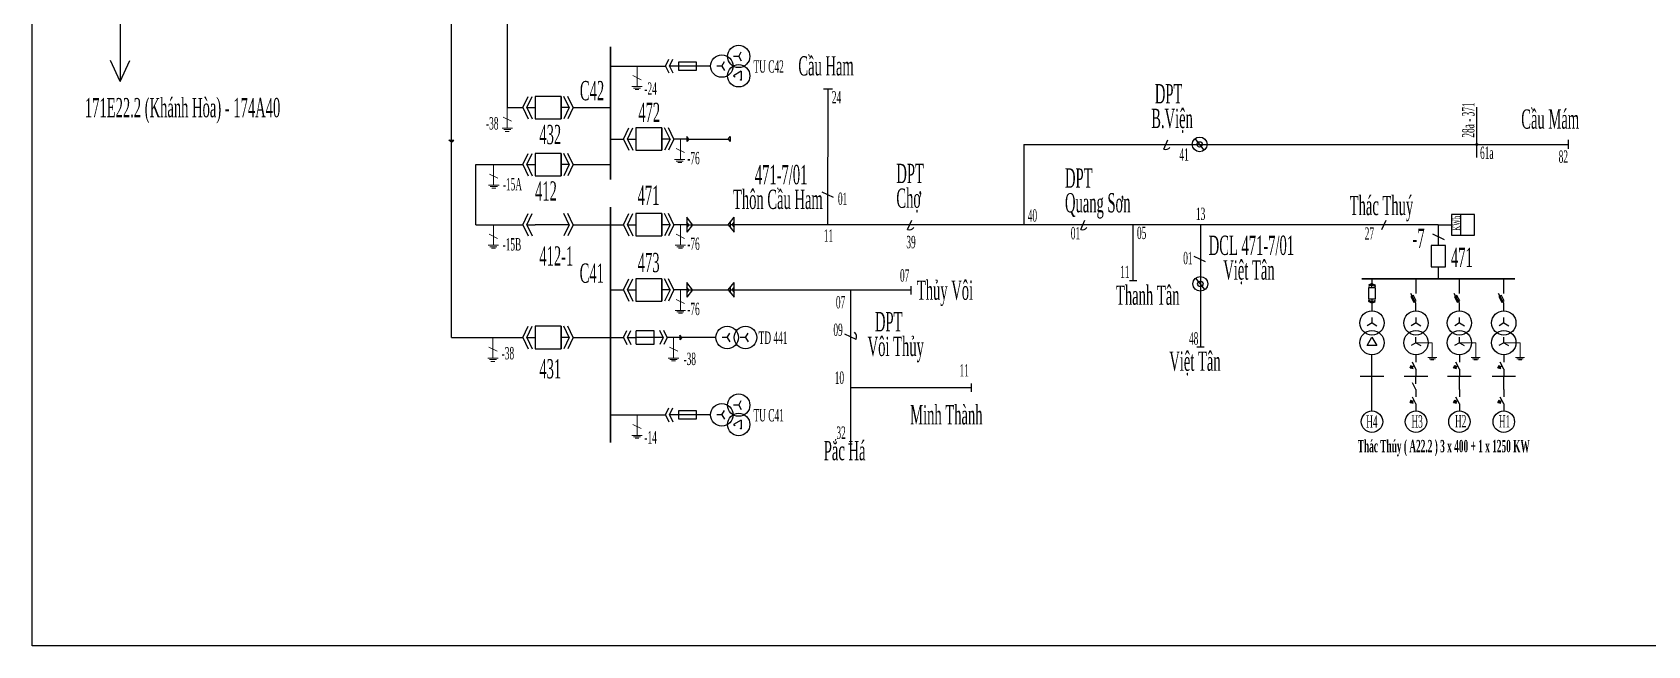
# Model space of a CAD drawing. Header units: inches. Extents: x 5954 to 16840, y 1852 to 5708.
# Drawn here: x 14500 to 15159, y 1852 to 2103 of the extents above; entities that cross this region are included whole.
import ezdxf

# ---------------------------------------------------------------- set-up
doc = ezdxf.new("R2010")
doc.units = ezdxf.units.IN
doc.header["$LTSCALE"] = 0.007
doc.header["$MEASUREMENT"] = 0
doc.layers.get('0').update_dxf_attribs({"color": 8, "lineweight": 25})
for name, color, linetype, lineweight in [('0.4+6kV', 6, 'Continuous', 25), ('DZ 22+10', 170, 'Continuous', 25), ('DZ 35', 30, 'Continuous', 25), ('DZ110', 1, 'Continuous', 25), ('TC 22', 170, 'Continuous', 35), ('Tiep dat', 7, 'Continuous', 15)]:
    doc.layers.add(name, color=color, linetype=linetype, lineweight=lineweight)
doc.layers.add('Chu', color=7, linetype='Continuous')
doc.layers.add('so', color=7, linetype='Continuous')
doc.styles.add('chu', font='times.ttf', dxfattribs={"width": 0.5, "height": 0.2})

msp = doc.modelspace()

# ---------------------------------------------------------------- hatches: boundary and pattern name
at = {"layer": '0.4+6kV'}
for points in [[(15063.41, 1965.18), (15063.04, 1965.86), (15062.68, 1966.54), (15062.2, 1965.41)], [(15081.15, 1965.18), (15080.79, 1965.86), (15080.42, 1966.54), (15079.94, 1965.41)], [(15099.27, 1965.18), (15098.91, 1965.86), (15098.54, 1966.54), (15098.06, 1965.41)], [(15063.41, 1951), (15063.04, 1951.68), (15062.68, 1952.36), (15062.2, 1951.23)], [(15081.15, 1951), (15080.79, 1951.68), (15080.42, 1952.36), (15079.94, 1951.23)], [(15099.27, 1951), (15098.91, 1951.68), (15098.54, 1952.36), (15098.06, 1951.23)]]:
    msp.add_hatch(color=256, dxfattribs=at).paths.add_polyline_path(points)
at = {"layer": 'DZ 22+10'}
h = msp.add_hatch(color=170, dxfattribs=at)
h.paths.add_polyline_path([(15089.4, 2057.11), (15089.4, 2056.7), (15089.81, 2056.7, 0.414214)])
h.paths.add_polyline_path([(15088.99, 2056.7, 0.414214), (15089.4, 2056.29), (15089.4, 2056.7)])
h.paths.add_polyline_path([(15088.99, 2056.7), (15089.4, 2056.7), (15089.4, 2057.11, 0.414214)])
h.paths.add_polyline_path([(15089.4, 2056.7), (15089.4, 2056.29, 0.414214), (15089.81, 2056.7)])
h = msp.add_hatch(color=170, dxfattribs=at)
h.paths.add_polyline_path([(14801.56, 2023.99, 0.414214), (14801.45, 2023.89), (14801.56, 2023.89)], flags=17)
h.paths.add_polyline_path([(14801.67, 2023.89, 0.414214), (14801.56, 2023.99), (14801.56, 2023.89), (14801.45, 2023.89, 1)])

# ---------------------------------------------------------------- linework, layer by layer
at = {"color": 0}
msp.add_lwpolyline([(16839.72, 1851.86), (14499.79, 1851.86), (14499.79, 3531.81), (16839.72, 3531.81)], close=True, dxfattribs=at)
at = {"layer": '0.4+6kV', "color": 20, "ltscale": 0.06}
for p, q in [((14978.16, 2054.34), (14974.42, 2059.06)), ((14978.16, 2054.34), (14974.42, 2059.06)), ((14978.44, 1997.36), (14974.69, 2002.08))]:
    msp.add_line(p, q, dxfattribs=at)
at = {"layer": '0.4+6kV'}
for p, q in [((15044.65, 1974.53), (15046.62, 1977.96)), ((15048.6, 1974.53), (15044.65, 1974.53)), ((15046.62, 1977.96), (15048.6, 1974.53)), ((15064.58, 1975.67), (15062.61, 1974.53)), ((15064.58, 1975.67), (15064.58, 1977.96)), ((15064.58, 1975.67), (15066.56, 1974.53)), ((15082.32, 1975.67), (15080.35, 1974.53)), ((15082.32, 1975.67), (15082.32, 1977.96)), ((15082.32, 1975.67), (15084.3, 1974.53)), ((15100.44, 1975.67), (15098.47, 1974.53)), ((15100.44, 1975.67), (15100.44, 1977.96)), ((15100.44, 1975.67), (15102.42, 1974.53)), ((15046.62, 1961.96), (15046.62, 1970.71)), ((15062.2, 1965.41), (15062.68, 1966.54)), ((15062.2, 1965.41), (15063.41, 1965.18)), ((15062.76, 1966.38), (15063.04, 1965.86)), ((15063.04, 1965.86), (15063.85, 1966.29)), ((15063.41, 1965.18), (15063.04, 1965.86)), ((15064.58, 1964.92), (15063.11, 1967.67)), ((15064.58, 1970.71), (15064.58, 1967.75)), ((15079.94, 1965.41), (15080.42, 1966.54)), ((15079.94, 1965.41), (15081.15, 1965.18)), ((15080.51, 1966.38), (15080.79, 1965.86)), ((15080.79, 1965.86), (15081.59, 1966.29)), ((15081.15, 1965.18), (15080.79, 1965.86)), ((15082.32, 1964.92), (15080.85, 1967.67)), ((15082.32, 1970.71), (15082.32, 1967.75)), ((15098.06, 1965.41), (15098.54, 1966.54)), ((15098.06, 1965.41), (15099.27, 1965.18)), ((15098.63, 1966.38), (15098.91, 1965.86)), ((15098.91, 1965.86), (15099.71, 1966.29)), ((15099.27, 1965.18), (15098.91, 1965.86)), ((15100.44, 1964.92), (15098.97, 1967.67)), ((15100.44, 1970.71), (15100.44, 1967.75)), ((15041.81, 1961.96), (15051.43, 1961.96)), ((15046.62, 1947.78), (15046.62, 1961.96)), ((15059.77, 1961.96), (15069.39, 1961.96)), ((15064.58, 1956.53), (15063.11, 1959.28)), ((15064.58, 1964.92), (15064.58, 1961.96)), ((15064.58, 1958.87), (15064.58, 1961.96)), ((15077.52, 1961.96), (15087.13, 1961.96)), ((15082.32, 1964.92), (15082.32, 1961.96)), ((15082.32, 1956.53), (15082.32, 1961.96)), ((15095.64, 1961.96), (15105.25, 1961.96)), ((15100.44, 1964.92), (15100.44, 1961.96)), ((15100.44, 1956.53), (15100.44, 1961.96)), ((15062.2, 1951.23), (15062.68, 1952.36)), ((15062.76, 1952.2), (15063.04, 1951.68)), ((15063.04, 1951.68), (15063.85, 1952.11)), ((15064.58, 1950.74), (15063.11, 1953.48)), ((15064.58, 1956.53), (15064.58, 1953.57)), ((15079.94, 1951.23), (15080.42, 1952.36)), ((15080.51, 1952.2), (15080.79, 1951.68)), ((15080.79, 1951.68), (15081.59, 1952.11)), ((15082.32, 1950.74), (15080.85, 1953.48)), ((15082.32, 1956.53), (15082.32, 1953.57)), ((15098.06, 1951.23), (15098.54, 1952.36)), ((15098.63, 1952.2), (15098.91, 1951.68)), ((15098.91, 1951.68), (15099.71, 1952.11)), ((15100.44, 1950.74), (15098.97, 1953.48)), ((15100.44, 1956.53), (15100.44, 1953.57)), ((15062.2, 1951.23), (15063.41, 1951)), ((15063.41, 1951), (15063.04, 1951.68)), ((15064.58, 1950.74), (15064.58, 1947.78)), ((15079.94, 1951.23), (15081.15, 1951)), ((15081.15, 1951), (15080.79, 1951.68)), ((15082.32, 1950.74), (15082.32, 1947.78)), ((15098.06, 1951.23), (15099.27, 1951)), ((15099.27, 1951), (15098.91, 1951.68)), ((15100.44, 1950.74), (15100.44, 1947.78))]:
    msp.add_line(p, q, dxfattribs=at)
at = {"layer": '0.4+6kV', "color": 20, "ltscale": 0.06}
for centre, radius in [((14976.29, 2056.7), 3.01), ((14976.29, 2056.7), 3.01), ((14976.29, 2056.7), 1.11), ((14976.56, 1999.72), 3.01), ((14976.56, 1999.72), 1.11)]:
    msp.add_circle(centre, radius, dxfattribs=at)
at = {"layer": '0.4+6kV'}
for centre, radius in [((15046.62, 1975.67), 4.96), ((15064.58, 1975.67), 4.96), ((15082.32, 1975.67), 4.96), ((15100.44, 1975.67), 4.96), ((15046.62, 1943.4), 4.38), ((15046.62, 1943.4), 4.38), ((15064.58, 1943.4), 4.38), ((15064.58, 1943.4), 4.38), ((15082.32, 1943.4), 4.38), ((15082.32, 1943.4), 4.38), ((15100.44, 1943.4), 4.38), ((15100.44, 1943.4), 4.38)]:
    msp.add_circle(centre, radius, dxfattribs=at)
at = {"layer": 'DZ 22+10', "color": 170}
for p, q in [((14693.67, 2139.86), (14693.67, 2071.73)), ((14670.87, 2058.38), (14670.87, 2116.62)), ((14758.24, 2088.71), (14759.61, 2091.54)), ((14759.86, 2088.71), (14761.24, 2091.54)), ((14763.59, 2090.32), (14763.59, 2087.1)), ((14770.89, 2090.32), (14763.59, 2090.32)), ((14770.89, 2087.1), (14770.89, 2090.32)), ((14781.26, 2088.71), (14782.31, 2090.53)), ((14788.12, 2092.67), (14786.02, 2092.67)), ((14788.12, 2092.67), (14789.18, 2094.5)), ((14788.12, 2092.67), (14789.18, 2090.85)), ((14735.86, 2088.71), (14758.24, 2088.71)), ((14758.24, 2088.71), (14759.61, 2085.88)), ((14759.86, 2088.71), (14761.24, 2085.88)), ((14776.68, 2088.71), (14759.86, 2088.71)), ((14763.59, 2087.1), (14770.89, 2087.1)), ((14781.26, 2088.71), (14779.15, 2088.71)), ((14781.26, 2088.71), (14782.31, 2086.89)), ((14789.18, 2086.57), (14786.02, 2084.75)), ((14786.02, 2084.75), (14786.69, 2084.35)), ((14789.18, 2086.57), (14789.18, 2082.92)), ((14788.62, 2083.24), (14789.18, 2082.92)), ((14826.48, 2079.29), (14822.76, 2079.29)), ((14824.57, 2023.89), (14824.59, 2079.3)), ((14693.67, 2071.73), (14699.99, 2071.73)), ((14699.99, 2071.73), (14702.21, 2076.31)), ((14699.99, 2071.73), (14702.21, 2067.15)), ((14701.61, 2071.73), (14703.83, 2076.31)), ((14701.61, 2071.73), (14704.99, 2071.73)), ((14701.61, 2071.73), (14703.83, 2067.15)), ((14715.6, 2076.31), (14715.6, 2067.15)), ((14718.35, 2071.73), (14715.6, 2071.73)), ((14718.97, 2071.73), (14715.6, 2071.73)), ((14718.97, 2071.73), (14716.75, 2076.31)), ((14718.97, 2071.73), (14716.75, 2067.15)), ((14720.59, 2071.73), (14718.37, 2076.31)), ((14720.59, 2071.73), (14718.37, 2067.15)), ((14720.59, 2071.73), (14735.86, 2071.73)), ((15089.4, 2051.4), (15089.4, 2071.88)), ((14670.87, 2057.58), (14669.85, 2058.38)), ((14669.85, 2058.38), (14671.88, 2058.38)), ((14670.87, 2057.58), (14669.85, 2058.38)), ((14669.85, 2058.38), (14671.88, 2058.38)), ((14670.87, 2057.58), (14671.88, 2058.38)), ((14670.87, 2057.58), (14671.88, 2058.38)), ((14670.87, 1977.8), (14670.87, 2057.58)), ((14735.86, 2058.91), (14741.11, 2058.91)), ((14741.11, 2058.91), (14743.33, 2063.49)), ((14741.11, 2058.91), (14743.33, 2054.33)), ((14742.73, 2058.91), (14744.95, 2063.49)), ((14742.73, 2058.91), (14746.1, 2058.91)), ((14742.73, 2058.91), (14744.95, 2054.33)), ((14756.71, 2063.49), (14756.71, 2054.33)), ((14759.46, 2058.91), (14756.71, 2058.91)), ((14760.09, 2058.91), (14756.71, 2058.91)), ((14760.09, 2058.91), (14757.87, 2063.49)), ((14760.09, 2058.91), (14757.87, 2054.33)), ((14761.71, 2058.91), (14759.49, 2063.49)), ((14761.71, 2058.91), (14759.49, 2054.33)), ((14766.95, 2058.91), (14761.71, 2058.91)), ((14767.75, 2058.91), (14766.95, 2059.92)), ((14766.95, 2059.92), (14766.95, 2057.9)), ((14767.75, 2058.91), (14766.95, 2057.9)), ((14767.75, 2058.91), (14783.84, 2058.91)), ((14783.84, 2058.91), (14784.64, 2059.92)), ((14783.84, 2058.91), (14784.64, 2057.9)), ((14784.64, 2059.92), (14784.64, 2057.9)), ((14961.64, 2054.81), (14963.33, 2058.6)), ((15126.68, 2058.56), (15126.68, 2054.85)), ((14699.99, 2048.45), (14702.21, 2053.03)), ((14701.61, 2048.45), (14703.83, 2053.03)), ((14715.6, 2053.03), (14715.6, 2043.87)), ((14718.97, 2048.45), (14716.75, 2053.03)), ((14720.59, 2048.45), (14718.37, 2053.03)), ((14904.55, 2056.7), (14904.55, 2023.89)), ((14904.55, 2056.7), (15126.68, 2056.7)), ((14680.84, 2048.45), (14699.99, 2048.45)), ((14680.84, 2023.89), (14680.84, 2048.45)), ((14699.99, 2048.45), (14702.21, 2043.87)), ((14701.61, 2048.45), (14704.99, 2048.45)), ((14701.61, 2048.45), (14703.83, 2043.87)), ((14718.35, 2048.45), (14715.6, 2048.45)), ((14718.97, 2048.45), (14715.6, 2048.45)), ((14718.97, 2048.45), (14716.75, 2043.87)), ((14720.59, 2048.45), (14718.37, 2043.87)), ((14720.59, 2048.45), (14735.86, 2048.45)), ((14826.79, 2034.94), (14822.22, 2037.16)), ((14699.99, 2023.89), (14702.21, 2028.46)), ((14701.61, 2023.89), (14703.83, 2028.46)), ((14718.97, 2023.89), (14716.75, 2028.46)), ((14720.59, 2023.89), (14718.37, 2028.46)), ((14741.11, 2023.89), (14743.33, 2028.46)), ((14742.73, 2023.89), (14744.95, 2028.46)), ((14756.71, 2028.46), (14756.71, 2019.31)), ((14760.09, 2023.89), (14757.87, 2028.46)), ((14761.71, 2023.89), (14759.49, 2028.46)), ((14769.34, 2023.89), (14766.95, 2026.92)), ((14766.95, 2026.92), (14766.95, 2020.85)), ((14767.75, 2023.89), (14766.95, 2024.9)), ((14766.95, 2024.9), (14766.95, 2022.87)), ((14767.75, 2023.89), (14766.95, 2024.9)), ((14766.95, 2024.9), (14766.95, 2022.87)), ((14783.84, 2023.89), (14786.23, 2026.92)), ((14783.84, 2023.89), (14784.64, 2024.9)), ((14784.64, 2024.9), (14784.64, 2022.87)), ((14785.43, 2023.89), (14786.23, 2024.9)), ((14786.23, 2020.85), (14786.23, 2026.92)), ((14786.23, 2022.87), (14786.23, 2024.9)), ((14857.08, 2021.99), (14858.77, 2025.78)), ((14927.72, 2021.99), (14929.4, 2025.78)), ((15050.69, 2021.99), (15052.38, 2025.78)), ((15082.88, 2019.68), (15082.88, 2028.09)), ((14680.84, 2023.89), (14699.99, 2023.89)), ((14699.99, 2023.89), (14702.21, 2019.31)), ((14701.61, 2023.89), (14704.99, 2023.89)), ((14701.61, 2023.89), (14703.83, 2019.31)), ((14718.35, 2023.89), (14704.99, 2023.89)), ((14718.97, 2023.89), (14715.6, 2023.89)), ((14718.97, 2023.89), (14716.75, 2019.31)), ((14720.59, 2023.89), (14718.37, 2019.31)), ((14720.59, 2023.89), (14735.86, 2023.89)), ((14735.86, 2023.89), (14741.11, 2023.89)), ((14741.11, 2023.89), (14743.33, 2019.31)), ((14742.73, 2023.89), (14746.1, 2023.89)), ((14742.73, 2023.89), (14744.95, 2019.31)), ((14759.46, 2023.89), (14756.71, 2023.89)), ((14760.09, 2023.89), (14756.71, 2023.89)), ((14760.09, 2023.89), (14757.87, 2019.31)), ((14761.71, 2023.89), (14759.49, 2019.31)), ((14766.95, 2023.89), (14761.71, 2023.89)), ((14767.75, 2023.89), (14766.95, 2022.87)), ((14767.75, 2023.89), (14766.95, 2022.87)), ((14769.34, 2023.89), (14766.95, 2020.85)), ((14767.75, 2023.89), (14783.84, 2023.89)), ((14783.84, 2023.89), (14784.64, 2022.87)), ((14783.84, 2023.89), (14786.23, 2020.85)), ((15073.69, 2023.89), (14784.64, 2023.89)), ((14785.43, 2023.89), (14786.23, 2022.87)), ((14949.18, 2001.02), (14949.18, 2023.89)), ((14976.6, 2023.89), (14976.6, 1973.87)), ((15071.36, 2020.18), (15076.03, 2017.91)), ((15073.69, 2023.89), (15073.69, 2015.41)), ((15073.69, 2023.89), (15079.14, 2023.89)), ((15070.78, 2015.41), (15070.78, 2006.65)), ((15076.61, 2015.41), (15070.78, 2015.41)), ((15076.61, 2006.65), (15076.61, 2015.41)), ((14978.64, 2008.66), (14974.06, 2010.88)), ((15070.78, 2006.65), (15076.61, 2006.65)), ((15073.69, 2006.65), (15073.69, 2001.84)), ((14741.11, 1997.26), (14743.33, 2001.84)), ((14742.73, 1997.26), (14744.95, 2001.84)), ((14756.71, 2001.84), (14756.71, 1992.68)), ((14760.09, 1997.26), (14757.87, 2001.84)), ((14761.71, 1997.26), (14759.49, 2001.84)), ((14769.34, 1997.26), (14766.95, 2000.3)), ((14766.95, 2000.3), (14766.95, 1994.22)), ((14767.75, 1997.26), (14766.95, 1998.27)), ((14766.95, 1998.27), (14766.95, 1996.25)), ((14767.74, 1997.26), (14766.95, 1998.27)), ((14766.95, 1998.27), (14766.95, 1996.25)), ((14783.84, 1997.26), (14786.23, 2000.3)), ((14783.84, 1997.26), (14784.64, 1998.27)), ((14784.64, 1998.27), (14784.64, 1996.25)), ((14785.43, 1997.26), (14786.23, 1998.27)), ((14786.23, 1994.22), (14786.23, 2000.3)), ((14786.23, 1996.25), (14786.23, 1998.27)), ((14858.39, 1998.75), (14858.39, 1995.36)), ((14950.69, 2001.02), (14947.66, 2001.02)), ((15046.62, 1999.87), (15045.16, 1999.16)), ((15046.62, 1999.33), (15045.16, 1998.62)), ((15045.16, 1998.05), (15045.16, 1993.67)), ((15048.08, 1998.05), (15045.16, 1998.05)), ((15046.62, 2001.84), (15046.62, 1999.87)), ((15046.62, 1999.87), (15048.08, 1999.16)), ((15046.62, 1999.33), (15048.08, 1998.62)), ((15046.62, 1998.05), (15046.62, 1999.33)), ((15048.08, 1993.67), (15048.08, 1998.05)), ((15064.64, 1995.74), (15064.64, 2001.84)), ((15082.38, 1995.74), (15082.38, 2001.84)), ((15100.5, 1995.74), (15100.5, 2001.84)), ((14735.86, 1997.26), (14741.11, 1997.26)), ((14741.11, 1997.26), (14743.33, 1992.68)), ((14742.73, 1997.26), (14746.1, 1997.26)), ((14742.73, 1997.26), (14744.95, 1992.68)), ((14759.46, 1997.26), (14756.71, 1997.26)), ((14760.09, 1997.26), (14756.71, 1997.26)), ((14760.09, 1997.26), (14757.87, 1992.68)), ((14761.71, 1997.26), (14759.49, 1992.68)), ((14766.95, 1997.26), (14761.71, 1997.26)), ((14767.75, 1997.26), (14766.95, 1996.25)), ((14767.74, 1997.26), (14766.95, 1996.25)), ((14769.34, 1997.26), (14766.95, 1994.22)), ((14767.75, 1997.26), (14783.84, 1997.26)), ((14783.84, 1997.26), (14784.64, 1996.25)), ((14783.84, 1997.26), (14786.23, 1994.22)), ((14784.64, 1997.26), (14833.76, 1997.26)), ((14785.43, 1997.26), (14786.23, 1996.25)), ((14833.76, 1997.26), (14858.39, 1997.26)), ((14833.76, 1997.26), (14833.76, 1934.42)), ((15045.16, 1993.67), (15048.08, 1993.67)), ((15046.62, 1992.4), (15045.16, 1993.11)), ((15046.62, 1991.86), (15045.16, 1992.56)), ((15046.62, 1993.67), (15046.62, 1992.4)), ((15046.62, 1992.4), (15048.08, 1993.11)), ((15046.62, 1991.86), (15048.08, 1992.56)), ((15046.62, 1991.86), (15046.62, 1988.73)), ((15064.57, 1991.83), (15062.43, 1995.79)), ((15063.55, 1995), (15062.55, 1994.49)), ((15062.55, 1994.49), (15063.69, 1992.28)), ((15064.69, 1992.79), (15063.55, 1995)), ((15063.69, 1992.28), (15064.69, 1992.79)), ((15064.58, 1988.73), (15064.58, 1991.83)), ((15082.31, 1991.85), (15080.17, 1995.81)), ((15081.29, 1995.03), (15080.3, 1994.51)), ((15080.3, 1994.51), (15081.43, 1992.3)), ((15082.43, 1992.81), (15081.29, 1995.03)), ((15081.43, 1992.3), (15082.43, 1992.81)), ((15082.32, 1988.73), (15082.32, 1991.83)), ((15100.44, 1991.83), (15098.3, 1995.79)), ((15099.43, 1995), (15098.43, 1994.49)), ((15098.43, 1994.49), (15099.57, 1992.28)), ((15100.56, 1992.79), (15099.43, 1995)), ((15099.57, 1992.28), (15100.56, 1992.79)), ((15100.44, 1988.73), (15100.44, 1991.83)), ((15046.68, 1983.74), (15046.68, 1986.02)), ((15064.64, 1983.74), (15064.64, 1986.02)), ((15082.39, 1983.74), (15082.39, 1986.02)), ((15100.51, 1983.74), (15100.51, 1986.02)), ((14699.99, 1977.8), (14702.21, 1982.38)), ((14701.61, 1977.8), (14703.83, 1982.38)), ((14715.6, 1982.38), (14715.6, 1973.23)), ((14718.97, 1977.8), (14716.75, 1982.38)), ((14720.59, 1977.8), (14718.37, 1982.38)), ((14741.11, 1977.8), (14742.48, 1980.63)), ((14742.73, 1977.8), (14744.1, 1980.63)), ((14753.65, 1980.57), (14746.34, 1980.57)), ((14746.34, 1975.04), (14746.34, 1980.57)), ((14753.65, 1975.04), (14753.65, 1980.57)), ((14757.29, 1977.8), (14755.92, 1980.63)), ((14758.91, 1977.8), (14757.54, 1980.63)), ((14764.95, 1977.8), (14764.16, 1978.82)), ((14764.16, 1978.82), (14764.16, 1976.79)), ((14783.43, 1977.8), (14784.48, 1979.63)), ((14790.9, 1977.8), (14791.95, 1979.63)), ((14836.05, 1976.97), (14831.47, 1979.19)), ((15046.68, 1983.74), (15044.71, 1982.6)), ((15046.68, 1983.74), (15048.66, 1982.6)), ((15064.64, 1983.74), (15062.67, 1982.6)), ((15064.64, 1983.74), (15066.62, 1982.6)), ((15082.39, 1983.74), (15080.41, 1982.6)), ((15082.39, 1983.74), (15084.36, 1982.6)), ((15100.51, 1983.74), (15098.53, 1982.6)), ((15100.51, 1983.74), (15102.48, 1982.6)), ((14670.87, 1977.8), (14699.99, 1977.8)), ((14699.99, 1977.8), (14702.21, 1973.23)), ((14701.61, 1977.8), (14704.99, 1977.8)), ((14701.61, 1977.8), (14703.83, 1973.23)), ((14718.35, 1977.8), (14715.6, 1977.8)), ((14718.97, 1977.8), (14715.6, 1977.8)), ((14718.97, 1977.8), (14716.75, 1973.23)), ((14720.59, 1977.8), (14718.37, 1973.23)), ((14720.59, 1977.8), (14735.86, 1977.8)), ((14735.86, 1977.8), (14741.11, 1977.8)), ((14741.11, 1977.8), (14742.48, 1974.97)), ((14742.73, 1977.8), (14744.1, 1974.97)), ((14742.73, 1977.8), (14746.34, 1977.8)), ((14757.26, 1977.8), (14746.34, 1977.8)), ((14746.34, 1975.04), (14753.65, 1975.04)), ((14757.29, 1977.8), (14755.92, 1974.97)), ((14758.91, 1977.8), (14757.54, 1974.97)), ((14764.16, 1977.8), (14758.91, 1977.8)), ((14764.95, 1977.8), (14764.16, 1976.79)), ((14775.5, 1977.8), (14764.95, 1977.8)), ((14778.85, 1977.8), (14775.5, 1977.8)), ((14783.43, 1977.8), (14781.32, 1977.8)), ((14783.43, 1977.8), (14784.48, 1975.98)), ((14790.9, 1977.8), (14788.79, 1977.8)), ((14790.9, 1977.8), (14791.95, 1975.98)), ((14978.11, 1973.87), (14975.09, 1973.87)), ((14882.99, 1959.04), (14882.99, 1955.65)), ((14788.12, 1950.18), (14789.18, 1952)), ((14833.76, 1957.35), (14882.99, 1957.35)), ((14735.86, 1946.21), (14758.24, 1946.21)), ((14758.24, 1946.21), (14759.61, 1949.04)), ((14758.24, 1946.21), (14759.61, 1943.38)), ((14759.86, 1946.21), (14761.24, 1949.04)), ((14759.86, 1946.21), (14761.24, 1943.38)), ((14776.68, 1946.21), (14759.86, 1946.21)), ((14763.59, 1947.82), (14763.59, 1944.61)), ((14770.89, 1947.82), (14763.59, 1947.82)), ((14770.89, 1944.61), (14770.89, 1947.82)), ((14781.26, 1946.21), (14779.15, 1946.21)), ((14781.26, 1946.21), (14782.31, 1948.04)), ((14781.26, 1946.21), (14782.31, 1944.39)), ((14788.12, 1950.18), (14786.02, 1950.18)), ((14788.12, 1950.18), (14789.18, 1948.35)), ((14763.59, 1944.61), (14770.89, 1944.61)), ((14789.18, 1944.07), (14786.02, 1942.25)), ((14786.02, 1942.25), (14786.69, 1941.86)), ((14788.62, 1940.74), (14789.18, 1940.42)), ((14789.18, 1944.07), (14789.18, 1940.42)), ((14833.01, 1934.42), (14834.5, 1934.42))]:
    msp.add_line(p, q, dxfattribs=at)
for points in [[(14704.99, 2076.31), (14704.99, 2067.15), (14715.6, 2067.15), (14715.6, 2076.31)], [(14746.1, 2063.49), (14746.1, 2054.33), (14756.71, 2054.33), (14756.71, 2063.49)], [(14704.99, 2053.03), (14704.99, 2043.87), (14715.6, 2043.87), (14715.6, 2053.03)], [(14746.1, 2028.46), (14746.1, 2019.31), (14756.71, 2019.31), (14756.71, 2028.46)], [(15079.14, 2028.09), (15079.14, 2019.68), (15088.47, 2019.68), (15088.47, 2028.09)], [(14746.1, 2001.84), (14746.1, 1992.68), (14756.71, 1992.68), (14756.71, 2001.84)], [(14704.99, 1982.38), (14704.99, 1973.23), (14715.6, 1973.23), (14715.6, 1982.38)]]:
    msp.add_lwpolyline(points, close=True, dxfattribs=at)
for centre, radius in [((14788.12, 2092.67), 4.58), ((14781.26, 2088.71), 4.58), ((14788.12, 2084.75), 4.58), ((15089.4, 2056.7), 0.407), ((15046.62, 1983.77), 4.96), ((15064.58, 1983.77), 4.96), ((15082.32, 1983.77), 4.96), ((15100.44, 1983.77), 4.96), ((14783.43, 1977.8), 4.58), ((14790.9, 1977.8), 4.58), ((14788.12, 1950.18), 4.58), ((14781.26, 1946.21), 4.58), ((14788.12, 1942.25), 4.58)]:
    msp.add_circle(centre, radius, dxfattribs=at)
for centre, radius, start, end in [((14962.49, 2056.7), 2.07, 246.04193, 324.69902), ((14857.93, 2023.89), 2.07, 246.04193, 324.69902), ((14928.56, 2023.89), 2.07, 246.04193, 324.69902), ((14833.76, 1978.08), 2.54, 334.12461, 48.34682)]:
    msp.add_arc(centre, radius, start, end, dxfattribs=at)
at = {"layer": 'DZ 35'}
for radius in [0.108, 5.73702002875507e-11]:
    msp.add_circle((14801.56, 2023.89), radius, dxfattribs=at)
at = {"layer": 'DZ110', "color": 1}
for p, q in [((14535.65, 2124.8), (14535.65, 2082.38)), ((14535.65, 2082.38), (14531.76, 2090.97)), ((14535.65, 2082.38), (14539.54, 2090.97))]:
    msp.add_line(p, q, dxfattribs=at)
at = {"layer": 'TC 22'}
for p, q in [((14735.86, 2042.34), (14735.86, 2096.57)), ((14735.86, 2031.12), (14735.86, 1934.89)), ((15042.49, 2001.84), (15104.95, 2001.84))]:
    msp.add_line(p, q, dxfattribs=at)
at = {"layer": 'Tiep dat'}
for p, q in [((14744.91, 2084.8), (14748.34, 2083.13)), ((14746.62, 2088.71), (14746.62, 2080.3)), ((14744.48, 2080.3), (14748.77, 2080.3)), ((14744.48, 2080.3), (14748.77, 2080.3)), ((14744.48, 2080.3), (14748.77, 2080.3)), ((14745.15, 2079.71), (14748.09, 2079.71)), ((14745.15, 2079.71), (14748.09, 2079.71)), ((14745.15, 2079.71), (14748.09, 2079.71)), ((14745.81, 2079.14), (14747.43, 2079.14)), ((14745.81, 2079.14), (14747.43, 2079.14)), ((14745.81, 2079.14), (14747.43, 2079.14)), ((14693.67, 2071.73), (14693.67, 2063.32)), ((14691.95, 2067.82), (14695.39, 2066.15)), ((14691.52, 2063.32), (14695.82, 2063.32)), ((14691.52, 2063.32), (14695.82, 2063.32)), ((14691.52, 2063.32), (14695.82, 2063.32)), ((14692.2, 2062.73), (14695.14, 2062.73)), ((14692.2, 2062.73), (14695.14, 2062.73)), ((14692.2, 2062.73), (14695.14, 2062.73)), ((14692.86, 2061.98), (14694.48, 2061.98)), ((14692.86, 2061.98), (14694.48, 2061.98)), ((14692.86, 2061.98), (14694.48, 2061.98)), ((14764.33, 2058.91), (14764.33, 2050.5)), ((14762.61, 2055), (14766.05, 2053.33)), ((14686.4, 2044.54), (14689.83, 2042.87)), ((14688.11, 2048.45), (14688.11, 2040.04)), ((14761.9, 2050.5), (14766.19, 2050.5)), ((14761.9, 2050.5), (14766.19, 2050.5)), ((14761.9, 2050.5), (14766.19, 2050.5)), ((14762.58, 2049.91), (14765.52, 2049.91)), ((14762.58, 2049.91), (14765.52, 2049.91)), ((14762.58, 2049.91), (14765.52, 2049.91)), ((14763.24, 2049.34), (14764.86, 2049.34)), ((14763.24, 2049.34), (14764.86, 2049.34)), ((14763.24, 2049.34), (14764.86, 2049.34)), ((14686.06, 2040.04), (14690.35, 2040.04)), ((14686.06, 2040.04), (14690.35, 2040.04)), ((14686.06, 2040.04), (14690.35, 2040.04)), ((14686.74, 2039.45), (14689.68, 2039.45)), ((14686.74, 2039.45), (14689.68, 2039.45)), ((14686.74, 2039.45), (14689.68, 2039.45)), ((14687.4, 2038.88), (14689.02, 2038.88)), ((14687.4, 2038.88), (14689.02, 2038.88)), ((14687.4, 2038.88), (14689.02, 2038.88)), ((14686.29, 2019.97), (14689.72, 2018.31)), ((14688.01, 2023.89), (14688.01, 2015.47)), ((14762.61, 2019.97), (14766.05, 2018.31)), ((14764.33, 2023.89), (14764.33, 2015.47)), ((14685.86, 2015.47), (14690.15, 2015.47)), ((14685.86, 2015.47), (14690.15, 2015.47)), ((14685.86, 2015.47), (14690.15, 2015.47)), ((14686.54, 2014.89), (14689.47, 2014.89)), ((14686.54, 2014.89), (14689.47, 2014.89)), ((14686.54, 2014.89), (14689.47, 2014.89)), ((14687.2, 2014.32), (14688.81, 2014.32)), ((14687.2, 2014.32), (14688.81, 2014.32)), ((14687.2, 2014.32), (14688.81, 2014.32)), ((14762.18, 2015.47), (14766.48, 2015.47)), ((14762.18, 2015.47), (14766.48, 2015.47)), ((14762.18, 2015.47), (14766.48, 2015.47)), ((14762.86, 2014.89), (14765.8, 2014.89)), ((14762.86, 2014.89), (14765.8, 2014.89)), ((14762.86, 2014.89), (14765.8, 2014.89)), ((14763.52, 2014.32), (14765.14, 2014.32)), ((14763.52, 2014.32), (14765.14, 2014.32)), ((14763.52, 2014.32), (14765.14, 2014.32)), ((14762.61, 1993.35), (14766.05, 1991.68)), ((14764.33, 1997.26), (14764.33, 1988.85)), ((14762.18, 1988.85), (14766.48, 1988.85)), ((14762.18, 1988.85), (14766.48, 1988.85)), ((14762.18, 1988.85), (14766.48, 1988.85)), ((14762.86, 1988.26), (14765.8, 1988.26)), ((14762.86, 1988.26), (14765.8, 1988.26)), ((14762.86, 1988.26), (14765.8, 1988.26)), ((14763.52, 1987.69), (14765.14, 1987.69)), ((14763.52, 1987.69), (14765.14, 1987.69)), ((14763.52, 1987.69), (14765.14, 1987.69)), ((14686.11, 1973.89), (14689.54, 1972.23)), ((14687.82, 1977.8), (14687.82, 1969.39)), ((14759.82, 1973.89), (14763.25, 1972.23)), ((14761.53, 1977.8), (14761.53, 1969.39)), ((15071.23, 1975.67), (15064.58, 1975.67)), ((15071.23, 1975.67), (15071.23, 1969.64)), ((15088.97, 1975.67), (15082.32, 1975.67)), ((15088.97, 1975.67), (15088.97, 1969.64)), ((15107.09, 1975.67), (15100.44, 1975.67)), ((15107.09, 1975.67), (15107.09, 1969.64)), ((14685.68, 1969.39), (14689.97, 1969.39)), ((14685.68, 1969.39), (14689.97, 1969.39)), ((14685.68, 1969.39), (14689.97, 1969.39)), ((14686.36, 1968.81), (14689.29, 1968.81)), ((14686.36, 1968.81), (14689.29, 1968.81)), ((14686.36, 1968.81), (14689.29, 1968.81)), ((14687.02, 1968.06), (14688.63, 1968.06)), ((14687.02, 1968.06), (14688.63, 1968.06)), ((14687.02, 1968.06), (14688.63, 1968.06)), ((14759.39, 1969.39), (14763.68, 1969.39)), ((14759.39, 1969.39), (14763.68, 1969.39)), ((14759.39, 1969.39), (14763.68, 1969.39)), ((14760.07, 1968.81), (14763, 1968.81)), ((14760.07, 1968.81), (14763, 1968.81)), ((14760.07, 1968.81), (14763, 1968.81)), ((14760.73, 1968.24), (14762.34, 1968.24)), ((14760.73, 1968.24), (14762.34, 1968.24)), ((14760.73, 1968.24), (14762.34, 1968.24)), ((15073.09, 1969.64), (15069.37, 1969.64)), ((15072.5, 1969.13), (15069.96, 1969.13)), ((15071.93, 1968.64), (15070.53, 1968.64)), ((15090.83, 1969.64), (15087.11, 1969.64)), ((15090.25, 1969.13), (15087.7, 1969.13)), ((15089.67, 1968.64), (15088.27, 1968.64)), ((15108.95, 1969.64), (15105.23, 1969.64)), ((15108.37, 1969.13), (15105.82, 1969.13)), ((15107.79, 1968.64), (15106.39, 1968.64)), ((14746.62, 1946.21), (14746.62, 1937.8)), ((14744.91, 1942.3), (14748.34, 1940.63)), ((14744.48, 1937.8), (14748.77, 1937.8)), ((14744.48, 1937.8), (14748.77, 1937.8)), ((14744.48, 1937.8), (14748.77, 1937.8)), ((14745.15, 1937.22), (14748.09, 1937.22)), ((14745.15, 1937.22), (14748.09, 1937.22)), ((14745.15, 1937.22), (14748.09, 1937.22)), ((14745.81, 1936.64), (14747.43, 1936.64)), ((14745.81, 1936.64), (14747.43, 1936.64)), ((14745.81, 1936.64), (14747.43, 1936.64))]:
    msp.add_line(p, q, dxfattribs=at)

# ---------------------------------------------------------------- texts
at = {"color": 0, "lineweight": 200, "ltscale": 0.06, "style": 'chu', "width": 0.5}
for s, p in [('H4', (15044.25, 1940.93)), ('H3', (15062.74, 1941)), ('H2', (15080.5, 1941.1)), ('H1', (15098.4, 1941.04))]:
    msp.add_text(s, height=5.046, dxfattribs=at).set_placement(p)
at = {"layer": 'Chu', "style": 'chu', "width": 0.5}
for s, p in [('C42', (14723.32, 2074.74)), ('472', (14747.15, 2065.85)), ('432', (14706.75, 2056.8)), ('412', (14704.99, 2033.74)), ('471', (14746.85, 2032.01)), ('Thác Thuý', (15037.53, 2027.81)), ('-7', (15063.16, 2014.41)), ('412-1', (14706.75, 2007.19)), ('473', (14746.92, 2004.51)), ('471', (15078.85, 2006.63)), ('C41', (14723.22, 2000.18)), ('431', (14706.75, 1961.11))]:
    msp.add_text(s, height=7.872, dxfattribs=at).set_placement(p)
at = {"layer": 'Chu', "line_spacing_factor": 0.769231, "style": 'chu'}
for s, insert, char_height, width, attachment_point in [('Cầu Ham', (14835.1, 2092.74), 7.872, 34.4795, 3), (' DPT \\PB.Viện', (14956.51, 2081.35), 7.872, 34.4795, 1), ('171E22.2 (Khánh Hòa) - 174A40', (14521.25, 2075.67), 7.8723, 78.9223, 1), (' Cầu Mám', (15106.08, 2071), 7.872, 34.4795, 1), ('{\\fTimes New Roman|b0|i0|c163|p18;      }471-7/01\\PThôn Cầu Ham ', (14785.79, 2030.21), 7.8723, 83.231, 7), ('DPT  \\PChợ', (14852.49, 2048.77), 7.872, 34.4795, 1), ('DPT\\PQuang S{\\fTimes New Roman|b0|i0|c163|p18;ơ}n', (14921.32, 2046.91), 7.8723, 34.4795, 1), ('DCL 471-7/01\\P    Việt Tân ', (14979.99, 1999.46), 7.8723, 83.231, 7), ('Thủy Vôi', (14860.86, 1990.61), 7.872, 40.3814, 7), ('Thanh Tân', (14942.14, 1999.03), 7.872, 34.4795, 1), ('  DPT \\PVôi Thủy', (14840.77, 1967.65), 7.872, 83.231, 7), ('Việt Tân', (14963.89, 1972.08), 7.872, 34.4795, 1), ('Minh Thành', (14858.11, 1942.17), 7.872, 40.3814, 7), ('Pắc Há', (14822.86, 1935.53), 7.872, 34.4795, 1)]:
    msp.add_mtext(s, dxfattribs=dict(at, insert=insert, char_height=char_height, width=width, attachment_point=attachment_point))
at = {"layer": 'DZ 22+10', "color": 170, "style": 'chu', "width": 0.5}
msp.add_text('KWh', height=3.04, rotation=90, dxfattribs=at).set_placement((15082.6, 2021.46))
at = {"layer": 'so', "style": 'chu', "width": 0.5}
for s, p in [('TU C42', (14794.16, 2086.02)), ('-24', (14749.63, 2076.99)), ('24', (14826.15, 2073.46)), ('-38', (14685, 2062.79)), ('-76', (14767.14, 2048.59)), ('41', (14968.02, 2050.07)), ('61a', (15090.75, 2050.76)), ('82', (15122.84, 2049.19)), ('-15A', (14691.86, 2037.92)), ('01', (14828.65, 2031.98)), ('13', (14974.79, 2025.82)), ('40', (14906.13, 2025.14)), ('-15B', (14691.76, 2013.36)), ('-76', (14767.14, 2013.57)), ('11', (14822.87, 2016.93)), ('39', (14856.57, 2014.28)), ('01', (14923.68, 2017.91)), ('05', (14950.7, 2018.03)), ('27', (15043.66, 2017.74)), ('01', (14969.59, 2007.74)), ('07', (14853.96, 2000.64)), ('11', (14943.88, 2002.13)), ('-76', (14767.14, 1986.94)), ('07', (14827.81, 1989.68)), ('TD 441', (14796.26, 1975.21)), ('09', (14826.79, 1978.43)), ('48', (14971.94, 1974.89)), ('-38', (14691.4, 1968.87)), ('-38', (14765.61, 1966.55)), ('11', (14878.29, 1961.87)), ('10', (14827.34, 1958.87)), ('TU C41', (14794.16, 1943.52)), ('-14', (14749.63, 1934.49)), ('32', (14828.03, 1936.39))]:
    msp.add_text(s, height=5.046, dxfattribs=at).set_placement(p)
msp.add_text('28a - 371', height=5.046, rotation=90, dxfattribs=at).set_placement((15088.45, 2059.47))
at = {"layer": 'so', "insert": (15038.89, 1935.95), "char_height": 5.04634, "width": 74.9623, "attachment_point": 1, "line_spacing_factor": 1.2, "style": 'chu'}
msp.add_mtext('{\\fTimes New Roman|b1|i0|c0|p18;  Thác Thúy ( A22.2 )\\fTimes New Roman|b1|i0|c163|p18; \\fTimes New Roman|b1|i0|c0|p18;3 x 400 + 1 x 1250 KW}', dxfattribs=at)

doc.saveas('drawing.dxf')
